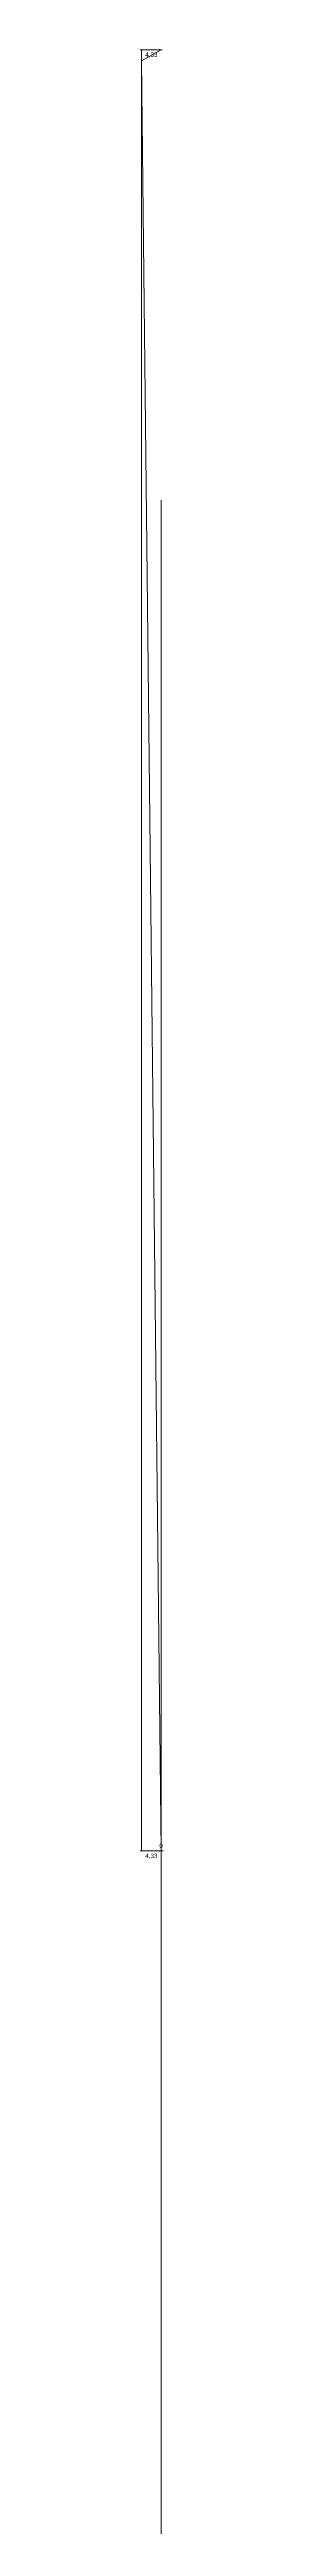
# Model space of a CAD drawing. Header units: millimetres. Extents: x -5 to 475, y -1700 to 400.
# Drawn here: x -5 to 4, y -650 to -100 of the extents above; entities that cross this region are included whole.
import ezdxf

# ---------------------------------------------------------------- set-up
doc = ezdxf.new("R2010")
doc.units = ezdxf.units.MM
for name, color, linetype, lineweight in [('ISO_DIM', 7, 'Continuous', 13), ('ISO_PIPE', 7, 'Continuous', 13), ('Line_3-DRDS-SS01-W60001_Page_0 _2_', 8, 'Continuous', 13)]:
    doc.layers.add(name, color=color, linetype=linetype, lineweight=lineweight)
doc.styles.add('Arial', font='arial.ttf', dxfattribs={"height": 1})

# ---------------------------------------------------------------- blocks, each defined once
blk = doc.blocks.new('Line_3-DRDS-SS01-W60001_Page_0__CLOSEDFILLED-9748093-Drafting_3-DRDS-SS01-W60001_0')
at = {"layer": 'ISO_DIM'}
blk.add_hatch(color=256, dxfattribs=at).paths.add_polyline_path([(-4.58, -100.04), (-4.58, -99.96), (-4.33, -100)])
for p, q in [((-4.58, -100.04), (-4.58, -99.96)), ((-4.58, -99.96), (-4.33, -100)), ((-4.33, -100), (-4.58, -100.04))]:
    blk.add_line(p, q, dxfattribs=at)
blk = doc.blocks.new('Line_3-DRDS-SS01-W60001_Page_0__CLOSEDFILLED-9748094-Drafting_3-DRDS-SS01-W60001_0')
at = {"layer": 'ISO_DIM'}
blk.add_hatch(color=256, dxfattribs=at).paths.add_polyline_path([(-0.25, -500.04), (-0.25, -499.96), (0, -500)])
for p, q in [((-0.25, -500.04), (-0.25, -499.96)), ((-0.25, -499.96), (0, -500)), ((0, -500), (-0.25, -500.04))]:
    blk.add_line(p, q, dxfattribs=at)
blk = doc.blocks.new('Line_3-DRDS-SS01-W60001_Page_0__CLOSEDFILLED-9748097-Drafting_3-DRDS-SS01-W60001_0')
at = {"layer": 'ISO_DIM'}
blk.add_hatch(color=256, dxfattribs=at).paths.add_polyline_path([(-4.58, -500.04), (-4.58, -499.96), (-4.33, -500)])
for p, q in [((-4.58, -500.04), (-4.58, -499.96)), ((-4.58, -499.96), (-4.33, -500)), ((-4.33, -500), (-4.58, -500.04))]:
    blk.add_line(p, q, dxfattribs=at)
blk = doc.blocks.new('Line_3-DRDS-SS01-W60001_Page_0 _2_-9748089-Drafting_3-DRDS-SS01-W60001_0')
at = {"layer": 'ISO_DIM'}
for p, q in [((0.25, -100), (-4.58, -100)), ((0, -200), (0, -1300)), ((-0.25, -500), (-0.5, -500))]:
    blk.add_line(p, q, dxfattribs=at)
at = {"layer": 'ISO_DIM', "flags": 128}
for points in [[(-4.33, -500), (-4.33, -102.5), (-4.33, -100)], [(0, -600), (0, -1700), (0, -300)], [(-4.58, -500), (0.25, -500), (0.5, -500)], [(0, -800), (0, -505), (0, -500)]]:
    blk.add_lwpolyline(points, dxfattribs=at)
at = {"layer": 'ISO_PIPE', "flags": 128}
for points in [[(0, -100), (-4.33, -102.5), (0, -500), (0, -505), (0, -800), (4.33, -797.5)], [(0, -1000), (-4.33, -997.5), (0, -1300), (0, -200)], [(0, -300), (0, -1700), (0, -600)]]:
    blk.add_lwpolyline(points, dxfattribs=at)
for name in ['Line_3-DRDS-SS01-W60001_Page_0__CLOSEDFILLED-9748093-Drafting_3-DRDS-SS01-W60001_0', 'Line_3-DRDS-SS01-W60001_Page_0__CLOSEDFILLED-9748097-Drafting_3-DRDS-SS01-W60001_0', 'Line_3-DRDS-SS01-W60001_Page_0__CLOSEDFILLED-9748094-Drafting_3-DRDS-SS01-W60001_0']:
    blk.add_blockref(name, (0, 0))
at = {"layer": 'ISO_DIM', "char_height": 1, "attachment_point": 2, "line_spacing_factor": 0.941778, "style": 'Arial'}
for s, insert, width in [('4,33', (-2.17, -100.59), 3.2567), ('0', (0, -498.34), 0.9305), ('4,33', (-2.17, -500.59), 3.2567)]:
    blk.add_mtext(s, dxfattribs=dict(at, insert=insert, width=width))

msp = doc.modelspace()

# ---------------------------------------------------------------- block references
at = {"layer": 'Line_3-DRDS-SS01-W60001_Page_0 _2_', "color": 7}
msp.add_blockref('Line_3-DRDS-SS01-W60001_Page_0 _2_-9748089-Drafting_3-DRDS-SS01-W60001_0', (0, 0), dxfattribs=at)

doc.saveas('drawing.dxf')
